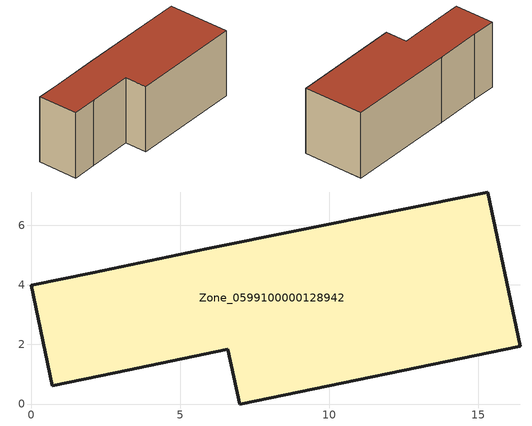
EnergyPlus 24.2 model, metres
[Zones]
Zone_0599100000128942
 floor ground (C_G): 2.82,1.04 0.71,0.62 0,3.99 2.07,4.41 5.89,5.2 15.33,7.12 16.42,1.94 7,0 6.59,1.84 z1.99
 wall outside (C_F): 5.89,5.2 2.07,4.41 0,3.99 0.71,0.62 2.82,1.04 6.59,1.84 7,0 16.42,1.94 15.33,7.12 5.89,5.2 z1.99:7.87
 roof outside (C_R): 7,0 16.42,1.94 15.33,7.12 5.89,5.2 2.07,4.41 0,3.99 0.71,0.62 2.82,1.04 6.59,1.84 z7.87
[BUILDING]
Pand.0599100000128942: North Axis=0; Terrain=City; Loads Convergence Tolerance Value=0.04; Temperature Convergence Tolerance Value=0.4; Solar Distribution=FullExterior; Maximum Number of Warmup Days=25; Minimum Number of Warmup Days=1
[Site:Location]
Rotterdam.The.Hague.AP_ZH_NLD Design_Conditions: Latitude=51.96; Longitude=4.45; Time Zone=1; Elevation=-4.5
[SITE:GROUNDTEMPERATURE:BUILDINGSURFACE]
18, 18, 18, 18, 18, 18, 18, 18, 18, 18, 18, 18
[MATERIAL] Thermal Absorptance=0.9; Solar Absorptance=0.7; Visible Absorptance=0.7
Name | Roughness | Thickness | Conductivity | Density | Specific Heat
G.TC.1946 | MediumSmooth | 0.15 | 1 | 540 | 1210
F.TC.1946 | Rough | 0.3 | 0.857143 | 1920 | 840
R.TC.1946 | MediumRough | 0.2 | 0.909091 | 1500 | 1000
[CONSTRUCTION]
C_G: G.TC.1946
C_F: F.TC.1946
C_R: R.TC.1946
[ZONE]
Zone_0599100000128942: Type=1; Multiplier=1; Ceiling Height=Autocalculate; Volume=Autocalculate; Floor Area=autocalculate; Part of Total Floor Area=Yes
[ZONEINFILTRATION:DESIGNFLOWRATE]
Infil_Zone_0599100000128942: Zone or ZoneList or Space or SpaceList=Zone_0599100000128942; Schedule=AlwaysOn; Design Flow Rate Calculation Method=Flow/Area; Flow Rate per Floor Area=0.003; Constant Term Coefficient=1; Temperature Term Coefficient=0; Velocity Term Coefficient=0; Velocity Squared Term Coefficient=0
[HVACTEMPLATE:ZONE:IDEALLOADSAIRSYSTEM]
Zone_0599100000128942: Maximum Heating Supply Air Temperature=50; Minimum Cooling Supply Air Temperature=13; Maximum Heating Supply Air Humidity Ratio=0.0156; Minimum Cooling Supply Air Humidity Ratio=0.0077; Heating Limit=NoLimit; Cooling Limit=NoLimit; Dehumidification Control Type=ConstantSensibleHeatRatio; Cooling Sensible Heat Ratio=0.7; Dehumidification Setpoint=60; Humidification Control Type=None; Humidification Setpoint=30; Outdoor Air Method=None; Outdoor Air Flow Rate per Person=0.00944; Outdoor Air Flow Rate per Zone Floor Area=0; Outdoor Air Flow Rate per Zone=0; Demand Controlled Ventilation Type=None; Outdoor Air Economizer Type=NoEconomizer; Heat Recovery Type=None; Sensible Heat Recovery Effectiveness=0.7; Latent Heat Recovery Effectiveness=0.65
[ZONECONTROL:THERMOSTAT]
ThermostatControl_Zone_0599100000128942: Zone or ZoneList=Zone_0599100000128942; Control Type Schedule=DualSetpointControlType; Control 1=Thermostat_Zone_0599100000128942; Temperature Difference Between Cutout And Setpoint=0
[THERMOSTATSETPOINT:DUALSETPOINT]
Thermostat_Zone_0599100000128942: Heating Setpoint Temperature Schedule=HeatingSetpoint_Zone_0599100000128942; Cooling Setpoint Temperature Schedule=CoolingSetpoint_Zone_0599100000128942
[SCHEDULE:COMPACT]
HeatingSetpoint_Zone_0599100000128942: Through: 12/31, For: AllDays, Until: 24:00, 21
CoolingSetpoint_Zone_0599100000128942: Through: 12/31, For: AllDays, Until: 24:00, 24
DualSetpointControlType: Through: 12/31, For: AllDays, Until: 24:00, 4
AlwaysOn: Through: 12/31, For: AllDays, Until: 24:00, 1
